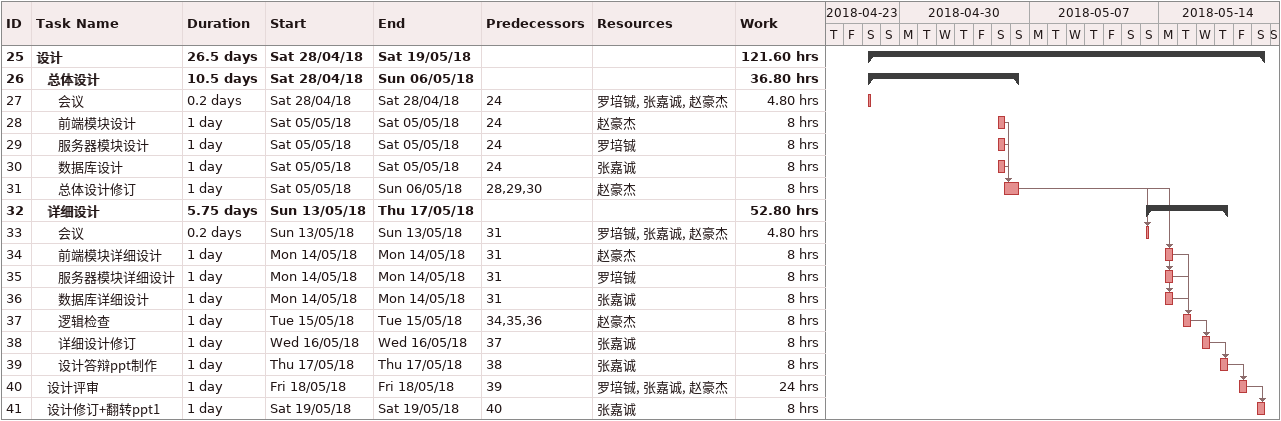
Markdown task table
| ID | Level | Task | Duration | Start | Finish | Predecessors | Resources | Work (h) |
|---|---|---|---|---|---|---|---|---|
| 25 | 1 | **设计** | 26.5d | 2018-04-28 | 2018-05-19 |  |  | 121.60 |
| 26 | 2 | **总体设计** | 10.5d | 2018-04-28 | 2018-05-06 |  |  | 36.80 |
| 27 | 3 | 会议 | 0.2d | 2018-04-28 | 2018-04-28 | 24 | 罗培铖, 张嘉诚, 赵豪杰 | 4.80 |
| 28 | 3 | 前端模块设计 | 1d | 2018-05-05 | 2018-05-05 | 24 | 赵豪杰 | 8 |
| 29 | 3 | 服务器模块设计 | 1d | 2018-05-05 | 2018-05-05 | 24 | 罗培铖 | 8 |
| 30 | 3 | 数据库设计 | 1d | 2018-05-05 | 2018-05-05 | 24 | 张嘉诚 | 8 |
| 31 | 3 | 总体设计修订 | 1d | 2018-05-05 | 2018-05-06 | 28, 29, 30 | 赵豪杰 | 8 |
| 32 | 2 | **详细设计** | 5.75d | 2018-05-13 | 2018-05-17 |  |  | 52.80 |
| 33 | 3 | 会议 | 0.2d | 2018-05-13 | 2018-05-13 | 31 | 罗培铖, 张嘉诚, 赵豪杰 | 4.80 |
| 34 | 3 | 前端模块详细设计 | 1d | 2018-05-14 | 2018-05-14 | 31 | 赵豪杰 | 8 |
| 35 | 3 | 服务器模块详细设计 | 1d | 2018-05-14 | 2018-05-14 | 31 | 罗培铖 | 8 |
| 36 | 3 | 数据库详细设计 | 1d | 2018-05-14 | 2018-05-14 | 31 | 张嘉诚 | 8 |
| 37 | 3 | 逻辑检查 | 1d | 2018-05-15 | 2018-05-15 | 34, 35, 36 | 赵豪杰 | 8 |
| 38 | 3 | 详细设计修订 | 1d | 2018-05-16 | 2018-05-16 | 37 | 张嘉诚 | 8 |
| 39 | 3 | 设计答辩ppt制作 | 1d | 2018-05-17 | 2018-05-17 | 38 | 张嘉诚 | 8 |
| 40 | 2 | 设计评审 | 1d | 2018-05-18 | 2018-05-18 | 39 | 罗培铖, 张嘉诚, 赵豪杰 | 24 |
| 41 | 2 | 设计修订+翻转ppt1 | 1d | 2018-05-19 | 2018-05-19 | 40 | 张嘉诚 | 8 |
